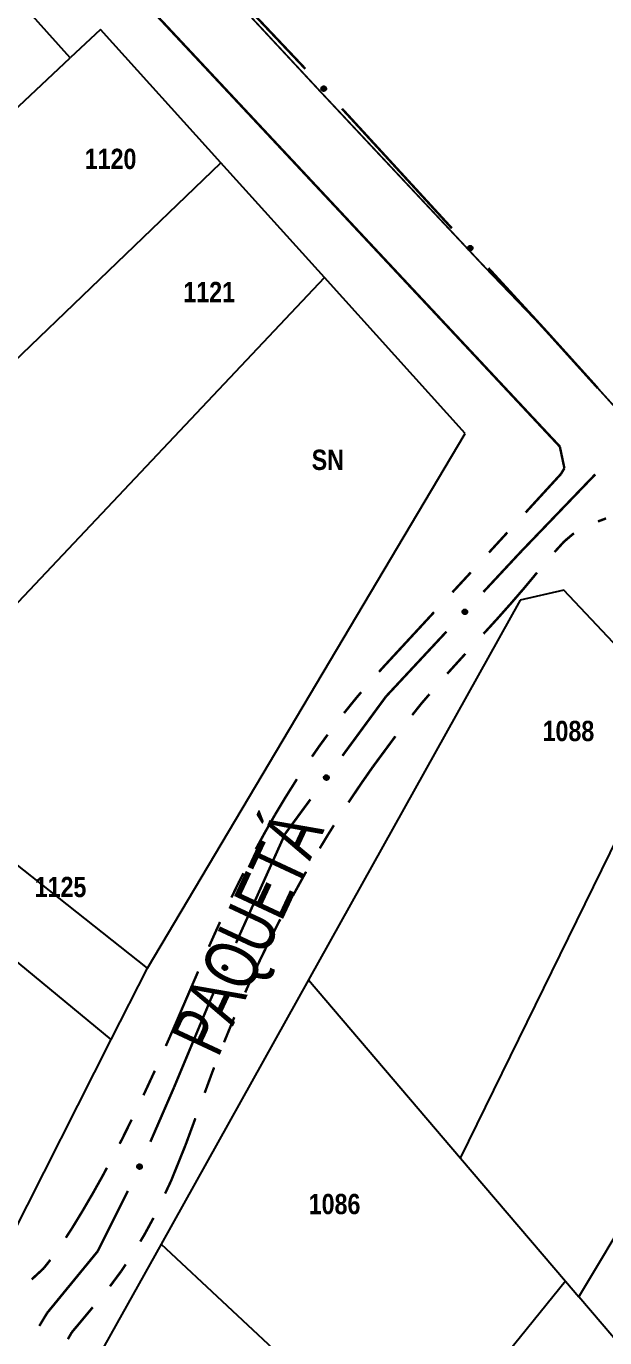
# Model space of a CAD drawing. Extents: x 201549 to 203722, y 4857623 to 4859778.
# Drawn here: x 202708.2 to 202751, y 4859330 to 4859427 of the extents above; entities that cross this region are included whole.
import ezdxf
from ezdxf.enums import TextEntityAlignment as Align

# ---------------------------------------------------------------- set-up
doc = ezdxf.new("R2010")
doc.units = 0
doc.header["$LTSCALE"] = 1.5
doc.header["$MEASUREMENT"] = 0
for name, color, linetype in [('CD-MALHA-LOTES', 40, 'CONTINUOUS'), ('LM-LIM-SETOR-FISCAL', 7, 'CONTINUOUS'), ('RU-QUADRAS', 6, 'CONTINUOUS'), ('SV-EIXO-ROD-ESTR', 7, 'CONTINUOUS'), ('SV-EIXO-RUA-N-PAV', 6, 'CONTINUOUS'), ('SV-EST-MUNIC-PAV', 20, 'CONTINUOUS'), ('SV-RUA-NAO-PAV-S-GUIA-C-GUIA', 7, 'CONTINUOUS'), ('SV-TXT-RUA-N-PAV-S-GUIA-C-GUIA', 7, 'CONTINUOUS'), ('Th_NmrPort', 1, 'CONTINUOUS')]:
    doc.layers.add(name, color=color, linetype=linetype)
doc.styles.add('ARIAL', font='ARIAL.TTF')
doc.styles.get("Standard").update_dxf_attribs({"font": 'swisscbo.ttf'})
doc.linetypes.add('Limite', pattern='A,20,-3,[130,ltypeshp.shx,S=6.35,R=0,X=0,Y=0],-3,20', length=46)

msp = doc.modelspace()

# ---------------------------------------------------------------- linework, layer by layer
at = {"layer": 'CD-MALHA-LOTES', "linetype": 'Continuous'}
for p, q in [((202711.47, 4859424.63), (202703.29, 4859433.75)), ((202713.7, 4859426.72), (202711.47, 4859424.63)), ((202722.6, 4859416.86), (202713.7, 4859426.72)), ((202686.67, 4859401.4), (202711.47, 4859424.63)), ((202696.05, 4859391.35), (202722.6, 4859416.86)), ((202730.26, 4859408.38), (202722.6, 4859416.86)), ((202705.05, 4859381.69), (202730.26, 4859408.38)), ((202740.67, 4859396.85), (202730.26, 4859408.38)), ((202717.17, 4859357.35), (202740.67, 4859396.85)), ((202744.73, 4859384.54), (202729.09, 4859356.49)), ((202747.96, 4859385.28), (202744.73, 4859384.54)), ((202756.45, 4859376.25), (202747.96, 4859385.28)), ((202740.33, 4859343.31), (202756.45, 4859376.25)), ((202717.17, 4859357.35), (202697.05, 4859373.23)), ((202749.06, 4859333.07), (202767.76, 4859364.23)), ((202714.49, 4859352.07), (202703.61, 4859361.06)), ((202714.49, 4859352.07), (202717.17, 4859357.35)), ((202729.09, 4859356.49), (202718.2, 4859336.96)), ((202729.09, 4859356.49), (202740.33, 4859343.31)), ((202707.07, 4859337.4), (202714.49, 4859352.07)), ((202740.33, 4859343.31), (202748.08, 4859334.21)), ((202718.2, 4859336.96), (202713.2, 4859328)), ((202736.46, 4859319.87), (202718.2, 4859336.96)), ((202748.08, 4859334.21), (202736.46, 4859319.87)), ((202748.08, 4859334.21), (202749.06, 4859333.07)), ((202757.16, 4859323.56), (202749.06, 4859333.07))]:
    msp.add_line(p, q, dxfattribs=at)
at = {"layer": 'LM-LIM-SETOR-FISCAL', "linetype": 'Limite', "ltscale": 0.1, "const_width": 0.13, "flags": 128}
msp.add_lwpolyline([(203690.260081, 4857945.070709), (203624.634323, 4857876.322086), (203597.483031, 4857858.402645), (203529.936951, 4857817.251163), (203477.865481, 4857798.204621), (203470.255508, 4857794.734503), (203461.352554, 4857793.163394), (203446.975153, 4857796.8587), (203434.268062, 4857794.37427), (203415.032253, 4857783.068658), (203402.126694, 4857778.711644), (203386.003618, 4857774.608536), (203366.6323, 4857771.115492), (203345.157893, 4857770.830854), (203324.568024, 4857761.841833), (203301.581821, 4857760.866899), (203281.417715, 4857748.511746), (203252.78859, 4857741.388472), (203232.306394, 4857736.754404), (203212.334562, 4857736.296293), (203164.13965, 4857735.679698), (203138.99187, 4857736.954266), (203129.680407, 4857738.01055), (203095.984474, 4857727.896851), (203076.140726, 4857727.494996), (203025.014879, 4857721.40905), (203013.097806, 4857722.309608), (202992.105773, 4857719.939497), (202979.44632, 4857721.489532), (202964.645261, 4857723.459119), (202953.753944, 4857723.719881), (202948.567743, 4857734.588869), (202940.56683, 4857731.445097), (202928.292667, 4857726.395284), (202921.586801, 4857725.262879), (202891.249062, 4857717.013101), (202861.035745, 4857717.951775), (202843.379163, 4857715.343702), (202826.226463, 4857711.657758), (202804.140432, 4857707.443751), (202790.771355, 4857705.517518), (202768.577753, 4857708.236936), (202742.152032, 4857707.156689), (202736.174828, 4857706.655519), (202713.938929, 4857709.927449), (202695.611231, 4857706.369079), (202673.258666, 4857705.478725), (202656.72527, 4857701.372747), (202629.28054, 4857702.0954), (202612.6653, 4857697.207584), (202591.913663, 4857697.17112), (202573.082963, 4857699.207561), (202562.981881, 4857701.348758), (202542.231335, 4857696.463209), (202527.692121, 4857697.497329), (202506.011184, 4857700.954059), (202495.762995, 4857701.67688), (202477.853417, 4857695.637221), (202451.601566, 4857695.14746), (202439.72292, 4857695.152163), (202414.832804, 4857702.264138), (202409.505623, 4857708.382417), (202404.550581, 4857702.764348), (202392.386131, 4857694.909473), (202374.402744, 4857694.375334), (202370.790504, 4857707.218853), (202367.880357, 4857708.81308), (202365.097896, 4857694.881213), (202346.982515, 4857685.19854), (202335.643949, 4857688.651167), (202326.525916, 4857697.119411), (202318.576754, 4857694.737974), (202307.818302, 4857689.468212), (202291.471974, 4857680.842357), (202275.589764, 4857677.708389), (202259.053519, 4857679.374097), (202243.073737, 4857672.961005), (202214.272961, 4857673.983007), (202196.235748, 4857671.160004), (202166.262371, 4857673.222085), (202137.067905, 4857668.508741), (202112.979693, 4857664.510834), (202063.331805, 4857653.140334), (202048.493217, 4857650.054933), (202035.091784, 4857651.969478), (202023.899221, 4857655.255238), (202010.52796, 4857651.884532), (201999.307441, 4857648.055643), (201981.197242, 4857645.667621), (201954.082742, 4857645.121141), (201945.697725, 4857640.894606), (201931.391917, 4857630.157612), (201908.026813, 4857622.950269), (201883.4729, 4857629.270611), (201877.508406, 4857642.469721), (201854.745798, 4857639.06854), (201839.350138, 4857636.086338), (201828.34266, 4857631.211106), (201818.072406, 4857630.661005), (201791.730674, 4857645.716636), (201783.325652, 4857653.738781), (201774.365733, 4857662.184936), (201765.573826, 4857663.836912), (201752.290529, 4857659.858284), (201735.04564, 4857660.887584), (201727.455562, 4857670.187429), (201720.531788, 4857683.341011), (201712.157613, 4857700.626833), (201694.727347, 4857720.897673), (201679.589184, 4857740.191677), (201657.32648, 4857767.233141), (201654.564139, 4857799.822595), (201653.168948, 4857816.601418), (201648.897983, 4857832.521318), (201641.426502, 4857850.868289), (201624.439538, 4857878.124504), (201609.705016, 4857904.118762), (201594.767048, 4857924.49684), (201579.688593, 4857946.624543), (201574.368593, 4857976.270242), (201571.408411, 4858003.505486), (201566.936517, 4858039.389321), (201564.764318, 4858078.72263), (201562.269694, 4858104.600839), (201551.757007, 4858133.952949), (201551.186373, 4858156.429924), (201549.119269, 4858170.401701), (201549.246745, 4858186.104627), (201554.678227, 4858203.249655), (201558.171305, 4858220.410541), (201560.177107, 4858236.514509), (201560.415055, 4858239.809246), (201559.788221, 4858242.511434), (201551.336892, 4858249.701553), (201552.157199, 4858261.553469), (201556.911984, 4858273.515997), (201560.097639, 4858284.875736), (201560.510399, 4858299.28515), (201557.624238, 4858311.705049), (201560.009833, 4858320.099542), (201561.981178, 4858326.691836), (201566.707313, 4858341.650918), (201582.546234, 4858358.27629), (201591.67817, 4858367.066748), (201615.096765, 4858382.768909), (201643.467678, 4858408.340795), (201662.426287, 4858428.461694), (201687.49864, 4858456.872452), (201695.711751, 4858480.503996), (201697.241213, 4858493.368461), (201708.122023, 4858512.454588), (201708.913728, 4858524.199447), (201718.579722, 4858544.463789), (201733.577492, 4858559.16074), (201748.497093, 4858572.745024), (201759.62483, 4858585.08596), (201772.517183, 4858599.8166), (201797.761054, 4858621.167174), (201813.769148, 4858629.66302), (201830.418521, 4858646.310562), (201849.011501, 4858664.504513), (201851.314022, 4858668.825445), (201857.549066, 4858681.544401), (201862.42871, 4858685.799557), (201865.966242, 4858689.749341), (201865.68234, 4858691.625443), (201857.763701, 4858695.442229), (201850.485155, 4858704.533181), (201847.54822, 4858723.831601), (201858.251257, 4858731.66627), (201858.92976, 4858736.348746), (201856.131935, 4858739.11135), (201855.153114, 4858759.016886), (201862.856619, 4858771.755825), (201872.56032, 4858788.598255), (201887.559021, 4858785.607288), (201894.924798, 4858786.689227), (201898.748315, 4858791.479933), (201901.748118, 4858797.019428), (201899.947285, 4858805.270061), (201902.159269, 4858816.15094), (201916.649053, 4858830.131738), (201922.681108, 4858839.197621), (201923.717945, 4858848.876055), (201927.12082, 4858860.1517), (201927.274817, 4858875.017476), (201925.508092, 4858896.764205), (201942.625428, 4858910.622255), (201947.555532, 4858919.314093), (201951.803836, 4858928.782451), (201954.266441, 4858935.163408), (201959.271015, 4858947.314055), (201964.479977, 4858959.592926), (201967.152407, 4858968.266465), (201964.55435, 4858976.487948), (201962.894294, 4858991.279376), (201964.900793, 4859004.827319), (201964.6517, 4859016.898797), (201965.696998, 4859030.808415), (201969.531889, 4859045.576569), (201975.75863, 4859052.20621), (201969.45004, 4859055.850905), (201965.009026, 4859070.898106), (201965.069362, 4859074.030336), (201963.476629, 4859075.991683), (201953.10009, 4859077.836379), (201942.441068, 4859084.073053), (201934.726475, 4859088.201758), (201918.16488, 4859094.012892), (201910.256895, 4859096.550971), (201893.421427, 4859107.28582), (201885.268901, 4859113.680363), (201864.45443, 4859121.529069), (201850.623658, 4859135.609088), (201846.963877, 4859146.620609), (201855.767516, 4859165.416404), (201875.347527, 4859164.308429), (201889.044993, 4859157.340855), (201904.349852, 4859149.80302), (201927.90161, 4859138.922585), (201938.715832, 4859134.958824), (201957.005609, 4859130.242277), (201977.026771, 4859120.820983), (201985.806231, 4859116.11566), (201991.168531, 4859121.52132), (201992.488353, 4859131.751117), (202001.404985, 4859144.188737), (202015.237277, 4859158.295848), (202027.695168, 4859169.318871), (202029.771608, 4859171.898113), (202033.776454, 4859179.091552), (202035.381378, 4859188.589823), (202041.175735, 4859202.289727), (202053.436878, 4859210.693244), (202063.459078, 4859216.99753), (202072.268869, 4859222.32438), (202115.036275, 4859252.473476), (202125.947129, 4859260.226968), (202138.444739, 4859271.495305), (202150.532591, 4859280.714854), (202161.391171, 4859291.368554), (202178.868205, 4859308.22401), (202191.586615, 4859321.29274), (202216.729868, 4859343.200113), (202238.66378, 4859364.13703), (202250.52502, 4859378.676083), (202258.974753, 4859394.377128), (202266.679718, 4859404.602088), (202275.065891, 4859412.387653), (202302.264215, 4859448.149551), (202318.584229, 4859468.798856), (202327.347328, 4859478.500068), (202334.691915, 4859489.468295), (202339.506578, 4859500.644952), (202345.514817, 4859507.599166), (202371.864321, 4859545.024292), (202393.198162, 4859572.010698), (202405.581673, 4859587.830346), (202410.327797, 4859597.458197), (202419.27763, 4859633.664342), (202416.989486, 4859654.974178), (202411.731424, 4859697.413521), (202412.757426, 4859719.590937), (202436.124438, 4859738.613146), (202462.873067, 4859753.35892), (202485.340162, 4859765.605573), (202495.831881, 4859771.875287), (202497.599834, 4859778.209393), (202518.345276, 4859756.508353), (202515.743454, 4859740.717238), (202514.723698, 4859716.086214), (202516.920095, 4859683.767801), (202522.647194, 4859658.696813), (202527.07528, 4859650.692195), (202529.970568, 4859644.731309), (202535.420521, 4859636.897001), (202545.468872, 4859621.994786), (202558.357019, 4859606.657609), (202585.8358, 4859573.559083), (202599.806104, 4859558.80064), (202612.899885, 4859544.220382), (202638.909787, 4859517.064978), (202649.659036, 4859507.002602), (202668.16042, 4859487.524508), (202676.088824, 4859478.493485), (202694.285339, 4859460.440182), (202710.86304, 4859442.826375), (202712.459386, 4859440.945228), (202729.879978, 4859422.216603), (202741.931615, 4859409.354739), (202746.608706, 4859404.490444), (202753.347688, 4859397.029427), (202761.114193, 4859388.430797), (202780.521657, 4859366.71292), (202787.470106, 4859359.175299), (202792.305962, 4859354.009726), (202805.952922, 4859338.966966), (202827.483001, 4859315.28388), (202860.2174, 4859279.107138), (202891.663582, 4859248.038398), (202903.615874, 4859235.095065), (202918.084292, 4859218.768396), (202940.542465, 4859195.291329), (202956.34755, 4859178.52201), (202968.266176, 4859165.295182), (202978.719379, 4859155.296466), (202993.717452, 4859134.390061), (203000.802797, 4859124.358547), (203012.351422, 4859108.484298), (203027.622616, 4859089.716281), (203037.680048, 4859069.601416), (203043.700341, 4859058.903498), (203054.3, 4859060.91), (203065.69, 4859063.18), (203071.14, 4859057.81), (203074.16, 4859054.84), (203084.88, 4859044.28), (203097.92, 4859031.43), (203104.75, 4859024.55), (203111.15, 4859018.12), (203119.81, 4859009.41), (203127.17, 4859002), (203135.63, 4858993.48), (203144.95, 4858984.1), (203153.42, 4858975.59), (203163.08, 4858965.86), (203173.19, 4858955.69), (203182.56, 4858946.25), (203191.76, 4858937.01), (203198.08, 4858930.3), (203204.43, 4858923.55), (203216.13, 4858910.9), (203222.97, 4858903.52), (203233.78, 4858891.83), (203245.73, 4858878.91), (203264.33, 4858858.8), (203273.98, 4858848.42), (203284.55, 4858837.04), (203303.21, 4858816.97), (203311.9, 4858807.61), (203329.84, 4858788.31), (203337.74, 4858779.49), (203353.23, 4858762.39), (203359.11, 4858755.91), (203364.48, 4858749.97), (203370.86, 4858742.93), (203380.58, 4858732.21), (203389.39, 4858722.58), (203398.64, 4858712.48), (203405.71, 4858704.76), (203410.16, 4858699.89), (203415.55, 4858694), (203420.33, 4858688.78), (203441.21, 4858665.98), (203450.56, 4858656.22), (203473.18, 4858631.13), (203477.89, 4858625.9), (203722.237123, 4858356.395713), (203690.000636, 4858326.668344), (203710.985762, 4858303.396246), (203696.285447, 4858225.222295), (203632.07909, 4858167.69374), (203616.580022, 4858183.192808), (203573.182632, 4858142.895231)], close=True, dxfattribs=at)
at = {"layer": 'RU-QUADRAS', "linetype": 'Continuous'}
for points in [[(202597.42, 4859450.25, 0.01, 0.01, 0), (202614.49, 4859479.76, 0.01, 0.01, 0), (202633.37, 4859509.04, 0.01, 0.01, 0), (202664.16, 4859477.78, 0.01, 0.01, 0), (202665.69, 4859479.06, 0.01, 0.01, 0), (202670.97, 4859472.75, 0.01, 0.01, 0), (202669.68, 4859471.25, 0.01, 0.01, 0), (202711.47, 4859424.63, 0.01, 0.01, 0), (202713.7, 4859426.72, 0.01, 0.01, 0), (202740.67, 4859396.85, 0.01, 0.01, 0), (202717.17, 4859357.35, 0.01, 0.01, 0), (202707.07, 4859337.4, 0.01, 0.01, 0)], [(202713.2, 4859328, 0.01, 0.01, 0), (202744.73, 4859384.54, 0.01, 0.01, 0), (202747.96, 4859385.28, 0.01, 0.01, 0), (202859.62, 4859266.51, 0.01, 0.01, 0), (202821.85, 4859210.25, 0.01, 0.01, 0), (202795.36, 4859238.56, 0.01, 0.01, 0), (202777.6, 4859260.18, 0.01, 0.01, -0.006098386)]]:
    msp.add_lwpolyline(points, format="xyseb", close=True, dxfattribs=at)
at = {"layer": 'SV-EIXO-ROD-ESTR', "const_width": 0.18}
for points in [[(202720.604698, 4859432.528051), (202728.851096, 4859423.81043)], [(202731.55981, 4859420.867183), (202739.679314, 4859412.031252)], [(202742.385815, 4859409.085942), (202746.445567, 4859404.667977)], [(202746.445567, 4859404.667977), (202746.608706, 4859404.490444)], [(202746.608706, 4859404.490444), (202750.468813, 4859400.216754)]]:
    msp.add_lwpolyline(points, dxfattribs=at)
at = {"layer": 'SV-EIXO-ROD-ESTR'}
for points in [[(202730.190397, 4859422.520117), (202730.239286, 4859422.518745), (202730.281024, 4859422.507568), (202730.313152, 4859422.488227), (202730.337086, 4859422.463733), (202730.358749, 4859422.435917), (202730.374403, 4859422.403053), (202730.383697, 4859422.36273), (202730.382665, 4859422.313678), (202730.368406, 4859422.271674), (202730.351129, 4859422.239162), (202730.327025, 4859422.212734), (202730.29965, 4859422.192142), (202730.264976, 4859422.177011), (202730.22402, 4859422.167991), (202730.174721, 4859422.170223), (202730.133878, 4859422.18146), (202730.103294, 4859422.200984), (202730.076879, 4859422.225385), (202730.055103, 4859422.254048), (202730.039923, 4859422.286396), (202730.030915, 4859422.327649), (202730.033762, 4859422.376277), (202730.044506, 4859422.417141), (202730.063595, 4859422.447992), (202730.088203, 4859422.473457), (202730.115838, 4859422.495524), (202730.148218, 4859422.512635), (202730.190397, 4859422.520117)], [(202741.016402, 4859410.738877), (202741.065291, 4859410.737504), (202741.107028, 4859410.726328), (202741.139156, 4859410.706987), (202741.16309, 4859410.682493), (202741.184754, 4859410.654676), (202741.200407, 4859410.621813), (202741.209702, 4859410.58149), (202741.208669, 4859410.532437), (202741.19441, 4859410.490434), (202741.177134, 4859410.457922), (202741.15303, 4859410.431494), (202741.125655, 4859410.410902), (202741.09098, 4859410.395771), (202741.050024, 4859410.386751), (202741.000726, 4859410.388982), (202740.959883, 4859410.40022), (202740.929298, 4859410.419744), (202740.902883, 4859410.444144), (202740.881107, 4859410.472808), (202740.865927, 4859410.505156), (202740.85692, 4859410.546408), (202740.859767, 4859410.595037), (202740.87051, 4859410.635901), (202740.889599, 4859410.666751), (202740.914207, 4859410.692216), (202740.941843, 4859410.714284), (202740.974223, 4859410.731394), (202741.016402, 4859410.738877)]]:
    msp.add_lwpolyline(points, close=True, dxfattribs=at)
for points in [[(202730.030915, 4859422.327649), (202730.22402, 4859422.167991)], [(202730.033762, 4859422.376277), (202730.264976, 4859422.177011)], [(202730.036063, 4859422.350171), (202730.242061, 4859422.174396)], [(202730.039865, 4859422.394433), (202730.27834, 4859422.187349)], [(202730.044506, 4859422.417141), (202730.29965, 4859422.192142)], [(202730.055832, 4859422.429491), (202730.310926, 4859422.204321)], [(202730.063595, 4859422.447992), (202730.327025, 4859422.212734)], [(202730.077339, 4859422.458519), (202730.335963, 4859422.225475)], [(202730.088203, 4859422.473457), (202730.351129, 4859422.239162)], [(202730.10539, 4859422.482443), (202730.357714, 4859422.260288)], [(202730.115838, 4859422.495524), (202730.368406, 4859422.271674)], [(202730.135125, 4859422.500501), (202730.372758, 4859422.29635)], [(202730.148218, 4859422.512635), (202730.382665, 4859422.313678)], [(202730.168553, 4859422.51454), (202730.379411, 4859422.339526)], [(202730.190397, 4859422.520117), (202730.383697, 4859422.36273)], [(202730.216997, 4859422.518287), (202730.373736, 4859422.388052)], [(202730.239286, 4859422.518745), (202730.374403, 4859422.403053)], [(202730.263106, 4859422.512476), (202730.35986, 4859422.425336)], [(202730.281024, 4859422.507568), (202730.358749, 4859422.435917)], [(202730.039923, 4859422.286396), (202730.174721, 4859422.170223)], [(202730.040897, 4859422.304577), (202730.19378, 4859422.174505)], [(202730.050917, 4859422.267457), (202730.149598, 4859422.180235)], [(202730.055103, 4859422.254048), (202730.133878, 4859422.18146)], [(202740.914207, 4859410.692216), (202741.177134, 4859410.457922)], [(202740.931395, 4859410.701202), (202741.183719, 4859410.479047)], [(202740.941843, 4859410.714284), (202741.19441, 4859410.490434)], [(202740.961129, 4859410.719261), (202741.198763, 4859410.515109)], [(202740.974223, 4859410.731394), (202741.208669, 4859410.532437)], [(202740.994557, 4859410.7333), (202741.205416, 4859410.558286)], [(202741.016402, 4859410.738877), (202741.209702, 4859410.58149)], [(202741.043002, 4859410.737047), (202741.19974, 4859410.606812)], [(202741.065291, 4859410.737504), (202741.200407, 4859410.621813)], [(202741.089111, 4859410.731236), (202741.185864, 4859410.644095)], [(202741.107028, 4859410.726328), (202741.184754, 4859410.654676)], [(202740.85692, 4859410.546408), (202741.050024, 4859410.386751)], [(202740.859767, 4859410.595037), (202741.09098, 4859410.395771)], [(202740.862068, 4859410.56893), (202741.068066, 4859410.393156)], [(202740.86587, 4859410.613193), (202741.104345, 4859410.406109)], [(202740.865927, 4859410.505156), (202741.000726, 4859410.388982)], [(202740.866901, 4859410.523337), (202741.019784, 4859410.393265)], [(202740.87051, 4859410.635901), (202741.125655, 4859410.410902)], [(202740.876922, 4859410.486216), (202740.975603, 4859410.398994)], [(202740.881107, 4859410.472808), (202740.959883, 4859410.40022)], [(202740.881837, 4859410.64825), (202741.136931, 4859410.423081)], [(202740.889599, 4859410.666751), (202741.15303, 4859410.431494)], [(202740.903343, 4859410.677279), (202741.161968, 4859410.444235)]]:
    msp.add_lwpolyline(points, dxfattribs=at)
at = {"layer": 'SV-EIXO-RUA-N-PAV', "const_width": 0.18}
for points in [[(202744.756532, 4859388.093014), (202750.285023, 4859393.843681)], [(202742.013681, 4859385.150165), (202744.740929, 4859388.076274)], [(202744.740929, 4859388.076274), (202744.756532, 4859388.093014)], [(202734.808414, 4859377.419513), (202739.286433, 4859382.224055)], [(202731.592149, 4859373.041819), (202734.552531, 4859377.071228)], [(202734.552531, 4859377.071228), (202734.808414, 4859377.419513)], [(202727.347326, 4859367.264143), (202729.223843, 4859369.818292)], [(202727.006644, 4859366.506608), (202727.347326, 4859367.264143)], [(202723.725396, 4859359.210485), (202727.006644, 4859366.506608)], [(202721.865819, 4859355.075562), (202722.084773, 4859355.562423)], [(202719.135215, 4859348.522111), (202721.686523, 4859354.645251)], [(202721.686523, 4859354.645251), (202721.865819, 4859355.075562)], [(202717.394138, 4859344.517635), (202718.989042, 4859348.185915)], [(202718.989042, 4859348.185915), (202719.135215, 4859348.522111)], [(202713.491965, 4859336.416432), (202715.725616, 4859340.883733)], [(202709.760139, 4859331.865424), (202713.488538, 4859336.412252)], [(202713.488538, 4859336.412252), (202713.491965, 4859336.416432)], [(202709.183318, 4859330.905404), (202709.698345, 4859331.762578)], [(202709.698345, 4859331.762578), (202709.760139, 4859331.865424)]]:
    msp.add_lwpolyline(points, dxfattribs=at)
at = {"layer": 'SV-EIXO-RUA-N-PAV'}
for points in [[(202740.471567, 4859383.657058), (202740.469156, 4859383.705907), (202740.477072, 4859383.748383), (202740.493871, 4859383.78191), (202740.516442, 4859383.807666), (202740.5425, 4859383.831415), (202740.574055, 4859383.849563), (202740.613539, 4859383.861947), (202740.662524, 4859383.86471), (202740.705504, 4859383.853741), (202740.739255, 4859383.83903), (202740.767467, 4859383.817041), (202740.790114, 4859383.79134), (202740.807881, 4859383.757939), (202740.82004, 4859383.717803), (202740.821626, 4859383.66848), (202740.81358, 4859383.62689), (202740.796479, 4859383.594888), (202740.774194, 4859383.566665), (202740.7473, 4859383.542738), (202740.716222, 4859383.525103), (202740.67579, 4859383.512933), (202740.627086, 4859383.512012), (202740.585514, 4859383.519564), (202740.55328, 4859383.536211), (202740.525989, 4859383.558777), (202740.501851, 4859383.584623), (202740.482288, 4859383.615583), (202740.471567, 4859383.657058)], [(202730.234215, 4859371.379442), (202730.226136, 4859371.427679), (202730.229057, 4859371.470788), (202730.241842, 4859371.506042), (202730.261262, 4859371.534249), (202730.284381, 4859371.560868), (202730.31361, 4859371.582563), (202730.351385, 4859371.599457), (202730.399716, 4859371.6079), (202730.44368, 4859371.602006), (202730.478914, 4859371.591321), (202730.509492, 4859371.572764), (202730.534975, 4859371.549872), (202730.556507, 4859371.518765), (202730.573254, 4859371.480317), (202730.580568, 4859371.431512), (202730.577414, 4859371.389269), (202730.564153, 4859371.355495), (202730.545302, 4859371.324871), (202730.521374, 4859371.297978), (202730.49256, 4859371.276846), (202730.453817, 4859371.260055), (202730.405552, 4859371.253475), (202730.363384, 4859371.256139), (202730.329432, 4859371.268922), (202730.2997, 4859371.28816), (202730.27272, 4859371.311023), (202730.249687, 4859371.339497), (202730.234215, 4859371.379442)], [(202722.745758, 4859357.300566), (202722.727756, 4859357.34604), (202722.721583, 4859357.388805), (202722.7267, 4859357.425955), (202722.739782, 4859357.457603), (202722.756813, 4859357.488475), (202722.78085, 4859357.515811), (202722.814249, 4859357.540242), (202722.859739, 4859357.55862), (202722.903963, 4859357.562065), (202722.940653, 4859357.558996), (202722.97444, 4859357.547255), (202723.004152, 4859357.530209), (202723.031722, 4859357.504301), (202723.056149, 4859357.470213), (202723.073523, 4859357.424023), (202723.079287, 4859357.382056), (202723.073394, 4859357.346254), (202723.061375, 4859357.312361), (202723.043611, 4859357.281053), (202723.019861, 4859357.254355), (202722.985495, 4859357.229822), (202722.939678, 4859357.213278), (202722.897887, 4859357.207051), (202722.862011, 4859357.21244), (202722.82891, 4859357.225024), (202722.797739, 4859357.241728), (202722.769254, 4859357.264747), (202722.745758, 4859357.300566)], [(202716.438445, 4859342.595622), (202716.419876, 4859342.640868), (202716.413169, 4859342.683552), (202716.417822, 4859342.720763), (202716.430507, 4859342.752573), (202716.44715, 4859342.783654), (202716.470844, 4859342.811289), (202716.503935, 4859342.836135), (202716.549192, 4859342.855081), (202716.593369, 4859342.859078), (202716.630095, 4859342.856468), (202716.664026, 4859342.84515), (202716.693949, 4859342.828476), (202716.72184, 4859342.802915), (202716.746692, 4859342.769135), (202716.764641, 4859342.723166), (202716.77093, 4859342.681274), (202716.765484, 4859342.645401), (202716.75389, 4859342.611361), (202716.736519, 4859342.579832), (202716.713104, 4859342.55284), (202716.679047, 4859342.527879), (202716.633441, 4859342.510764), (202716.591731, 4859342.504016), (202716.55579, 4859342.508956), (202716.522535, 4859342.521125), (202716.491157, 4859342.537439), (202716.462387, 4859342.5601), (202716.438445, 4859342.595622)]]:
    msp.add_lwpolyline(points, close=True, dxfattribs=at)
for points in [[(202740.469156, 4859383.705907), (202740.574055, 4859383.849563)], [(202740.471335, 4859383.683719), (202740.589063, 4859383.850058)], [(202740.471567, 4859383.657058), (202740.613539, 4859383.861947)], [(202740.473564, 4859383.73014), (202740.552963, 4859383.833341)], [(202740.477072, 4859383.748383), (202740.5425, 4859383.831415)], [(202740.478816, 4859383.635709), (202740.637005, 4859383.859468)], [(202740.482288, 4859383.615583), (202740.662524, 4859383.86471)], [(202740.495398, 4859383.603467), (202740.680566, 4859383.856173)], [(202740.501851, 4859383.584623), (202740.705504, 4859383.853741)], [(202740.515701, 4859383.575217), (202740.717683, 4859383.843962)], [(202740.525989, 4859383.558777), (202740.739255, 4859383.83903)], [(202740.541722, 4859383.5491), (202740.754073, 4859383.824967)], [(202740.55328, 4859383.536211), (202740.767467, 4859383.817041)], [(202740.572326, 4859383.529902), (202740.7771, 4859383.801641)], [(202740.585514, 4859383.519564), (202740.790114, 4859383.79134)], [(202740.608513, 4859383.516693), (202740.79654, 4859383.770465)], [(202740.627086, 4859383.512012), (202740.807881, 4859383.757939)], [(202740.652937, 4859383.516325), (202740.812259, 4859383.735295)], [(202740.67579, 4859383.512933), (202740.82004, 4859383.717803)], [(202740.69802, 4859383.524669), (202740.815883, 4859383.68715)], [(202740.716222, 4859383.525103), (202740.821626, 4859383.66848)], [(202740.734255, 4859383.537529), (202740.813587, 4859383.642658)], [(202740.7473, 4859383.542738), (202740.81358, 4859383.62689)], [(202730.226136, 4859371.427679), (202730.31361, 4859371.582563)], [(202730.227695, 4859371.45226), (202730.294549, 4859371.563998)], [(202730.229057, 4859371.470788), (202730.284381, 4859371.560868)], [(202730.230882, 4859371.405896), (202730.328458, 4859371.584801)], [(202730.234215, 4859371.379442), (202730.351385, 4859371.599457)], [(202730.243898, 4859371.359082), (202730.37498, 4859371.599725)], [(202730.249687, 4859371.339497), (202730.399716, 4859371.6079)], [(202730.264118, 4859371.328988), (202730.418629, 4859371.60152)], [(202730.27272, 4859371.311023), (202730.44368, 4859371.602006)], [(202730.28757, 4859371.303292), (202730.456915, 4859371.59371)], [(202730.2997, 4859371.28816), (202730.478914, 4859371.591321)], [(202730.316452, 4859371.280379), (202730.495268, 4859371.579078)], [(202730.329432, 4859371.268922), (202730.509492, 4859371.572764)], [(202730.349082, 4859371.264872), (202730.520851, 4859371.558589)], [(202730.363384, 4859371.256139), (202730.534975, 4859371.549872)], [(202730.38656, 4859371.255963), (202730.543787, 4859371.529886)], [(202730.405552, 4859371.253475), (202730.556507, 4859371.518765)], [(202730.430725, 4859371.260765), (202730.56349, 4859371.496785)], [(202730.453817, 4859371.260055), (202730.573254, 4859371.480317)], [(202730.474531, 4859371.274297), (202730.572692, 4859371.449388)], [(202730.49256, 4859371.276846), (202730.580568, 4859371.431512)], [(202730.509024, 4859371.291286), (202730.575586, 4859371.404931)], [(202730.521374, 4859371.297978), (202730.577414, 4859371.389269)], [(202722.721583, 4859357.388805), (202722.756813, 4859357.488475)], [(202722.724132, 4859357.370403), (202722.7661, 4859357.493664)], [(202722.727756, 4859357.34604), (202722.78085, 4859357.515811)], [(202722.736959, 4859357.325734), (202722.7949, 4859357.521109)], [(202722.745758, 4859357.300566), (202722.814249, 4859357.540242)], [(202722.759491, 4859357.282685), (202722.837264, 4859357.545445)], [(202722.769254, 4859357.264747), (202722.859739, 4859357.55862)], [(202722.785565, 4859357.257494), (202722.879569, 4859357.556343)], [(202722.797739, 4859357.241728), (202722.903963, 4859357.562065)], [(202722.813879, 4859357.23728), (202722.918641, 4859357.556725)], [(202722.82891, 4859357.225024), (202722.940653, 4859357.558996)], [(202722.84692, 4859357.220924), (202722.959208, 4859357.55045)], [(202722.862011, 4859357.21244), (202722.97444, 4859357.547255)], [(202722.882074, 4859357.212595), (202722.988515, 4859357.535774)], [(202722.897887, 4859357.207051), (202723.004152, 4859357.530209)], [(202722.920587, 4859357.211733), (202723.016954, 4859357.512511)], [(202722.939678, 4859357.213278), (202723.031722, 4859357.504301)], [(202722.962766, 4859357.225679), (202723.043154, 4859357.484271)], [(202722.985495, 4859357.229822), (202723.056149, 4859357.470213)], [(202723.002767, 4859357.248086), (202723.062078, 4859357.439852)], [(202723.019861, 4859357.254355), (202723.073523, 4859357.424023)], [(202723.032936, 4859357.271922), (202723.07422, 4859357.396988)], [(202723.043611, 4859357.281053), (202723.079287, 4859357.382056)], [(202716.438445, 4859342.595622), (202716.503935, 4859342.836135)], [(202716.4524, 4859342.577915), (202716.526883, 4859342.841626)], [(202716.462387, 4859342.5601), (202716.549192, 4859342.855081)], [(202716.478788, 4859342.553051), (202716.569049, 4859342.853051)], [(202716.491157, 4859342.537439), (202716.593369, 4859342.859078)], [(202716.507351, 4859342.533192), (202716.608113, 4859342.853922)], [(202716.522535, 4859342.521125), (202716.630095, 4859342.856468)], [(202716.540594, 4859342.517251), (202716.648755, 4859342.848155)], [(202716.55579, 4859342.508956), (202716.664026, 4859342.84515)], [(202716.57585, 4859342.509362), (202716.678244, 4859342.833845)], [(202716.413169, 4859342.683552), (202716.44715, 4859342.783654)], [(202716.415947, 4859342.665184), (202716.456372, 4859342.78896)], [(202716.419876, 4859342.640868), (202716.470844, 4859342.811289)], [(202716.429332, 4859342.620679), (202716.484827, 4859342.816762)], [(202716.591731, 4859342.504016), (202716.693949, 4859342.828476)], [(202716.61437, 4859342.508981), (202716.706971, 4859342.81094)], [(202716.633441, 4859342.510764), (202716.72184, 4859342.802915)], [(202716.656372, 4859342.523453), (202716.733522, 4859342.783029)], [(202716.679047, 4859342.527879), (202716.746692, 4859342.769135)], [(202716.696089, 4859342.546358), (202716.752999, 4859342.738851)], [(202716.713104, 4859342.55284), (202716.764641, 4859342.723166)], [(202716.725959, 4859342.57057), (202716.765676, 4859342.696141)], [(202716.736519, 4859342.579832), (202716.77093, 4859342.681274)]]:
    msp.add_lwpolyline(points, dxfattribs=at)
at = {"layer": 'SV-EST-MUNIC-PAV', "const_width": 0.18}
msp.add_lwpolyline([(202747.664649, 4859395.896452), (202705.011469, 4859441.485703), (202670.02766, 4859478.496969)], dxfattribs=at)
at = {"layer": 'SV-RUA-NAO-PAV-S-GUIA-C-GUIA', "const_width": 0.18}
for points in [[(202747.664649, 4859395.896452), (202747.870881, 4859394.917949)], [(202748.002245, 4859394.294666), (202747.814001, 4859393.984262)], [(202747.870881, 4859394.917949), (202748.002245, 4859394.294666)], [(202747.742268, 4859393.865979), (202745.133385, 4859391.018842)], [(202747.814001, 4859393.984262), (202747.742268, 4859393.865979)], [(202750.480731, 4859390.360379), (202751.081505, 4859390.58545)], [(202743.782215, 4859389.544278), (202742.431045, 4859388.069714)], [(202747.967422, 4859388.8648), (202748.706058, 4859389.491508)], [(202747.274473, 4859388.10097), (202747.94638, 4859388.841605)], [(202747.94638, 4859388.841605), (202747.967422, 4859388.8648)], [(202740.969072, 4859386.474227), (202739.722651, 4859385.126158)], [(202741.079876, 4859386.595149), (202740.969072, 4859386.474227)], [(202745.070874, 4859385.485841), (202745.977306, 4859386.579239)], [(202744.691804, 4859385.047202), (202745.070874, 4859385.485841)], [(202744.034368, 4859384.286452), (202744.691804, 4859385.047202)], [(202738.364885, 4859383.657665), (202734.970471, 4859379.986432)], [(202743.013313, 4859383.141054), (202743.372578, 4859383.54407)], [(202743.372578, 4859383.54407), (202744.034368, 4859384.286452)], [(202742.028267, 4859382.063291), (202742.70291, 4859382.801435)], [(202742.70291, 4859382.801435), (202743.013313, 4859383.141054)], [(202739.336614, 4859379.104414), (202740.680364, 4859380.585743)], [(202734.601354, 4859379.587214), (202734.296195, 4859379.247984)], [(202734.970471, 4859379.986432), (202734.601354, 4859379.587214)], [(202732.977887, 4859377.744206), (202732.624451, 4859377.329492)], [(202732.624451, 4859377.329492), (202731.709687, 4859376.197876)], [(202736.751136, 4859376.053322), (202737.375257, 4859376.83465)], [(202737.375257, 4859376.83465), (202737.452428, 4859376.93126)], [(202737.452428, 4859376.93126), (202738.024211, 4859377.595381)], [(202729.910394, 4859373.79766), (202729.878692, 4859373.754206)], [(202730.49977, 4859374.605519), (202729.910394, 4859373.79766)], [(202733.846139, 4859372.236655), (202735.508427, 4859374.486415)], [(202729.878692, 4859373.754206), (202729.339212, 4859372.976854)], [(202732.984633, 4859371.00277), (202733.730072, 4859372.070418)], [(202733.730072, 4859372.070418), (202733.846139, 4859372.236655)], [(202728.19043, 4859371.261196), (202727.692327, 4859370.469747)], [(202728.226179, 4859371.315307), (202728.19043, 4859371.261196)], [(202732.595063, 4859370.423759), (202732.984633, 4859371.00277)], [(202727.387905, 4859369.986042), (202726.653081, 4859368.761065)], [(202727.692327, 4859370.469747), (202727.387905, 4859369.986042)], [(202732.140441, 4859369.748064), (202732.595063, 4859370.423759)], [(202732.039445, 4859369.592347), (202732.140441, 4859369.748064)], [(202726.612642, 4859368.693652), (202726.155137, 4859367.893874)], [(202726.653081, 4859368.761065), (202726.612642, 4859368.693652)], [(202725.864285, 4859367.385425), (202725.186818, 4859366.144009)], [(202726.155137, 4859367.893874), (202725.864285, 4859367.385425)], [(202729.91579, 4859366.203035), (202730.432195, 4859367.059379)], [(202730.432195, 4859367.059379), (202730.506579, 4859367.182729)], [(202730.506579, 4859367.182729), (202730.960429, 4859367.908459)], [(202724.272965, 4859364.365035), (202723.947034, 4859363.728654)], [(202727.94092, 4859362.724971), (202728.906938, 4859364.476202)], [(202723.947034, 4859363.728654), (202723.388012, 4859362.571613)], [(202722.542957, 4859360.758955), (202722.130568, 4859359.847947)], [(202726.544235, 4859360.070219), (202726.854725, 4859360.685969)], [(202726.854725, 4859360.685969), (202726.998604, 4859360.961006)], [(202722.037294, 4859359.641898), (202721.724262, 4859358.934217)], [(202722.130568, 4859359.847947), (202722.037294, 4859359.641898)], [(202726.096168, 4859359.176236), (202726.168636, 4859359.325345)], [(202726.168636, 4859359.325345), (202726.544235, 4859360.070219)], [(202725.504753, 4859357.959338), (202726.096168, 4859359.176236)], [(202724.863435, 4859356.589902), (202725.230357, 4859357.373408)], [(202725.230357, 4859357.373408), (202725.504753, 4859357.959338)], [(202720.830454, 4859356.891218), (202720.525624, 4859356.184096)], [(202720.922216, 4859357.10209), (202720.830454, 4859356.891218)], [(202724.40407, 4859355.552197), (202724.808856, 4859356.466609)], [(202724.808856, 4859356.466609), (202724.863435, 4859356.589902)], [(202720.236566, 4859355.513562), (202719.337895, 4859353.429228)], [(202720.525624, 4859356.184096), (202720.236566, 4859355.513562)], [(202719.337895, 4859353.429228), (202719.050581, 4859352.762844)], [(202722.839879, 4859351.871138), (202723.59802, 4859353.721874)], [(202719.050581, 4859352.762844), (202718.535859, 4859351.597107)], [(202717.722834, 4859349.769864), (202716.88171, 4859347.955337)], [(202721.755523, 4859349.074243), (202721.964032, 4859349.643561)], [(202721.964032, 4859349.643561), (202722.105408, 4859350.011002)], [(202721.41162, 4859348.135238), (202721.755523, 4859349.074243)], [(202716.011538, 4859346.154703), (202715.569184, 4859345.257863)], [(202719.995468, 4859344.283677), (202720.722541, 4859346.257695)], [(202715.569184, 4859345.257863), (202715.28302, 4859344.677688)], [(202715.28302, 4859344.677688), (202715.117779, 4859344.36565)], [(202719.659937, 4859343.452506), (202719.995468, 4859344.283677)], [(202718.922541, 4859341.625848), (202719.659937, 4859343.452506)], [(202713.882032, 4859342.03209), (202713.2169, 4859340.846481)], [(202714.181807, 4859342.598178), (202713.882032, 4859342.03209)], [(202713.2169, 4859340.846481), (202713.145037, 4859340.718384)], [(202718.482597, 4859340.6944), (202718.909678, 4859341.598614)], [(202718.909678, 4859341.598614), (202718.922541, 4859341.625848)], [(202712.714698, 4859339.981753), (202712.380809, 4859339.410221)], [(202713.145037, 4859340.718384), (202712.714698, 4859339.981753)], [(202712.380809, 4859339.410221), (202711.684757, 4859338.267424)], [(202716.942552, 4859337.636403), (202717.623798, 4859338.888328)], [(202711.587174, 4859338.107211), (202711.143614, 4859337.426577)], [(202711.684757, 4859338.267424), (202711.587174, 4859338.107211)], [(202716.645925, 4859337.144143), (202716.942552, 4859337.636403)], [(202709.502805, 4859335.163105), (202708.620742, 4859334.347326)], [(202709.998008, 4859335.789542), (202709.502805, 4859335.163105)], [(202715.240786, 4859334.959237), (202715.573393, 4859335.4567)], [(202714.40565, 4859333.833627), (202715.0015, 4859334.636723)], [(202715.0015, 4859334.636723), (202715.240786, 4859334.959237)], [(202712.716786, 4859331.787707), (202713.135737, 4859332.289047)], [(202711.581195, 4859330.429712), (202712.49441, 4859331.521779)], [(202712.49441, 4859331.521779), (202712.716786, 4859331.787707)], [(202711.294402, 4859329.929699), (202711.581195, 4859330.429712)]]:
    msp.add_lwpolyline(points, dxfattribs=at)

# ---------------------------------------------------------------- texts
at = {"layer": 'SV-TXT-RUA-N-PAV-S-GUIA-C-GUIA', "style": 'ARIAL', "width": 0.7}
msp.add_text('PAQUETÁ', height=4, rotation=65, dxfattribs=at).set_placement((202722.388208, 4859350.65488))
at = {"layer": 'Th_NmrPort', "color": 1}
for s, p in [('1120', (202712.538554, 4859417.157271)), ('1121', (202719.828554, 4859407.317271)), ('SN', (202729.318554, 4859394.917271)), ('1088', (202746.388554, 4859374.877271)), ('1125', (202708.838554, 4859363.347271)), ('1086', (202729.098554, 4859339.917271))]:
    msp.add_text(s, height=1.5, dxfattribs=at).set_placement(p, align=Align.MIDDLE_LEFT)

doc.saveas('drawing.dxf')
